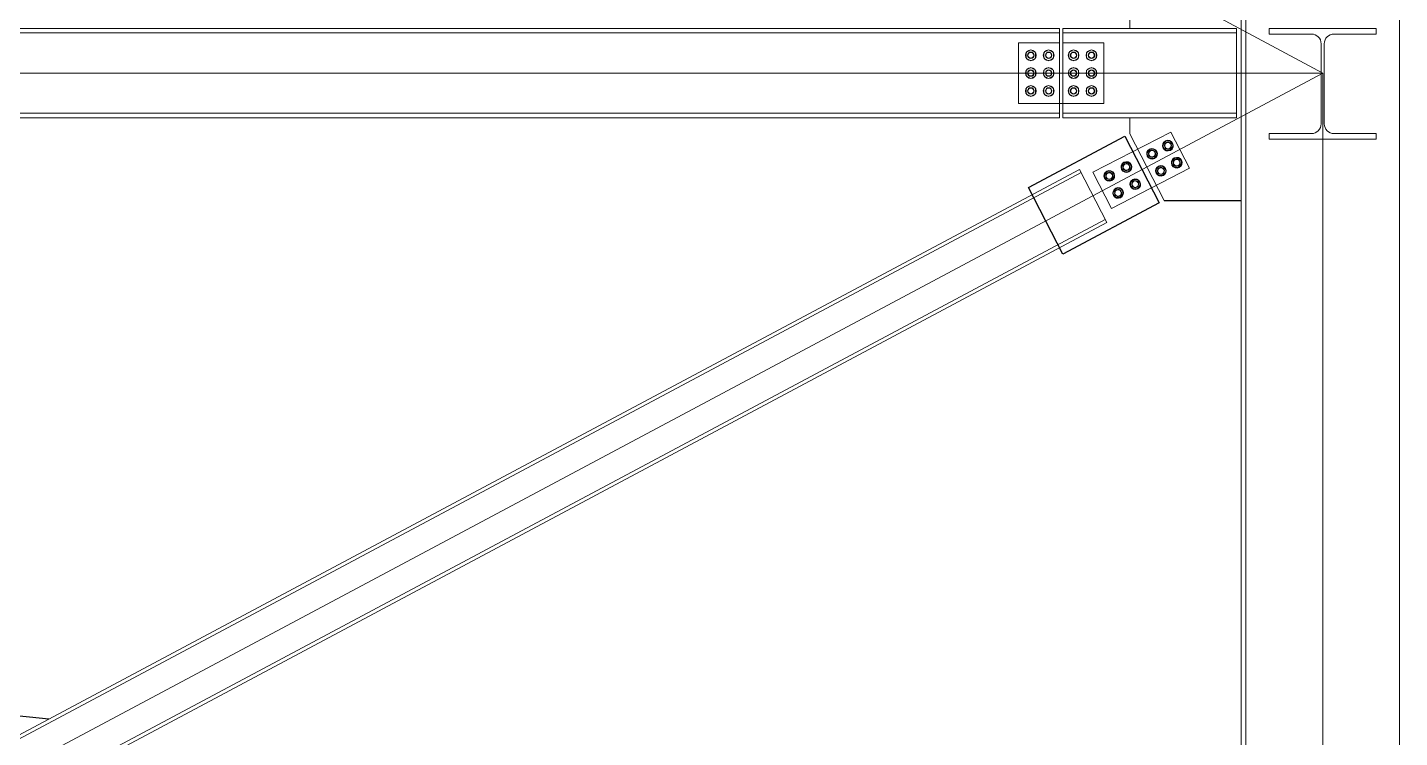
# Model space of a CAD drawing. Header units: millimetres. Extents: x -6949 to 83354, y -55091 to 16861.
# Drawn here: x 18868 to 22716, y -29897 to -27905 of the extents above; entities that cross this region are included whole.
import ezdxf

# ---------------------------------------------------------------- set-up
doc = ezdxf.new("R2010")
doc.units = ezdxf.units.MM
doc.layers.add('A-DETL', color=7, linetype='Continuous', lineweight=18, true_color=0x00a600)
for name, color, linetype, lineweight in [('S-BEAM', 7, 'Continuous', 18), ('S-COLS', 7, 'Continuous', 18), ('S-FSTN', 7, 'Continuous', 18)]:
    doc.layers.add(name, color=color, linetype=linetype, lineweight=lineweight)

# ---------------------------------------------------------------- blocks, each defined once
blk = doc.blocks.new('h-wide flange beams - HE320A-420337-Est')
at = {"layer": 'S-BEAM'}
for p, q in [((7350.00024, 3984.5), (7350.00024, 4000)), ((7350.00024, 4000), (7650.00024, 4000)), ((7650.00024, 4000), (7350.00024, 4000)), ((7350.00024, 4000), (7350.00024, 3984.5)), ((7350.00024, 4000), (7350.00024, 4000)), ((7468.50024, 3984.5), (7350.00024, 3984.5)), ((7350.00024, 3984.5), (7468.50024, 3984.5)), ((7350.00024, 3984.5), (7350.00024, 3984.5)), ((7650.00024, 3984.5), (7531.50024, 3984.5)), ((7531.50024, 3984.5), (7650.00024, 3984.5)), ((7650.00024, 4000), (7650.00024, 3984.5)), ((7650.00024, 3984.5), (7650.00024, 4000)), ((7650.00024, 4000), (7650.00024, 4000)), ((7650.00024, 3984.5), (7650.00024, 3984.5)), ((7495.50024, 3732.5), (7495.50024, 3957.5)), ((7495.50024, 3957.5), (7495.50024, 3732.5)), ((7504.50024, 3957.5), (7504.50024, 3732.5)), ((7504.50024, 3732.5), (7504.50024, 3957.5)), ((7350.00024, 3705.5), (7468.50024, 3705.5)), ((7350.00024, 3690), (7350.00024, 3705.5)), ((7350.00024, 3705.5), (7350.00024, 3690)), ((7468.50024, 3705.5), (7350.00024, 3705.5)), ((7350.00024, 3705.5), (7350.00024, 3705.5)), ((7531.50024, 3705.5), (7650.00024, 3705.5)), ((7650.00024, 3705.5), (7531.50024, 3705.5)), ((7650.00024, 3705.5), (7650.00024, 3690)), ((7650.00024, 3690), (7650.00024, 3705.5)), ((7650.00024, 3705.5), (7650.00024, 3705.5)), ((7650.00024, 3690), (7350.00024, 3690)), ((7350.00024, 3690), (7650.00024, 3690)), ((7350.00024, 3690), (7350.00024, 3690)), ((7650.00024, 3690), (7650.00024, 3690))]:
    blk.add_line(p, q, dxfattribs=at)
for centre, start, end in [((7468.50024, 3957.5), 0, 90), ((7468.50024, 3957.5), 0, 90), ((7531.50024, 3957.5), 90, 180), ((7531.50024, 3957.5), 90, 180), ((7468.50024, 3732.5), 270, 360), ((7468.50024, 3732.5), 270, 0), ((7531.50024, 3732.5), 180, 270), ((7531.50024, 3732.5), 180, 270)]:
    blk.add_arc(centre, 27, start, end, dxfattribs=at)
blk = doc.blocks.new('h-wide flange beams - HE320A-552741-Est')
at = {"layer": 'S-BEAM'}
for p, q in [((37350.0012, 7984.500256), (37350.0012, 8000.000256)), ((37350.0012, 8000.000256), (37650.0012, 8000.000256)), ((37650.0012, 8000.000256), (37350.0012, 8000.000256)), ((37350.0012, 8000.000256), (37350.0012, 7984.500256)), ((37350.0012, 8000.000256), (37350.0012, 8000.000256)), ((37468.5012, 7984.500256), (37350.0012, 7984.500256)), ((37350.0012, 7984.500256), (37468.5012, 7984.500256)), ((37350.0012, 7984.500256), (37350.0012, 7984.500256)), ((37650.0012, 7984.500256), (37531.5012, 7984.500256)), ((37531.5012, 7984.500256), (37650.0012, 7984.500256)), ((37650.0012, 8000.000256), (37650.0012, 7984.500256)), ((37650.0012, 7984.500256), (37650.0012, 8000.000256)), ((37650.0012, 8000.000256), (37650.0012, 8000.000256)), ((37650.0012, 7984.500256), (37650.0012, 7984.500256)), ((37495.5012, 7732.500256), (37495.5012, 7957.500256)), ((37495.5012, 7957.500256), (37495.5012, 7732.500256)), ((37504.5012, 7957.500256), (37504.5012, 7732.500256)), ((37504.5012, 7732.500256), (37504.5012, 7957.500256)), ((37350.0012, 7705.500256), (37468.5012, 7705.500256)), ((37350.0012, 7690.000256), (37350.0012, 7705.500256)), ((37350.0012, 7705.500256), (37350.0012, 7690.000256)), ((37468.5012, 7705.500256), (37350.0012, 7705.500256)), ((37350.0012, 7705.500256), (37350.0012, 7705.500256)), ((37531.5012, 7705.500256), (37650.0012, 7705.500256)), ((37650.0012, 7705.500256), (37531.5012, 7705.500256)), ((37650.0012, 7705.500256), (37650.0012, 7690.000256)), ((37650.0012, 7690.000256), (37650.0012, 7705.500256)), ((37650.0012, 7705.500256), (37650.0012, 7705.500256)), ((37650.0012, 7690.000256), (37350.0012, 7690.000256)), ((37350.0012, 7690.000256), (37650.0012, 7690.000256)), ((37350.0012, 7690.000256), (37350.0012, 7690.000256)), ((37650.0012, 7690.000256), (37650.0012, 7690.000256))]:
    blk.add_line(p, q, dxfattribs=at)
for centre, start, end in [((37468.5012, 7957.500256), 0, 90), ((37468.5012, 7957.500256), 0, 90), ((37531.5012, 7957.500256), 90, 180), ((37531.5012, 7957.500256), 90, 180), ((37468.5012, 7732.500256), 270, 0), ((37468.5012, 7732.500256), 270, 0), ((37531.5012, 7732.500256), 180, 270), ((37531.5012, 7732.500256), 180, 270)]:
    blk.add_arc(centre, 27, start, end, dxfattribs=at)

msp = doc.modelspace()

# ---------------------------------------------------------------- linework, layer by layer
msp.add_lwpolyline([(21771.6, -28540.8), (21675.2, -28354.2), (21945.3, -28210.2), (22041.6, -28396.8)], close=True)
for points in [[(22055.4, -28390.7), (22271.5, -28390.7)], [(18928.2, -29844.9), (18928.2, -29844.9), (18537.4, -29805.3)]]:
    msp.add_lwpolyline(points)
at = {"layer": 'A-DETL'}
for p, q in [((17466.5, -25328.7), (22500, -28033.4)), ((15000, -32033.4), (22500, -28033.4)), ((15000, -28033.4), (22500, -28033.4)), ((22499.5, -28033.4), (15000.5, -28033.4)), ((22500, -28033.4), (22500, -32033.4))]:
    msp.add_line(p, q, dxfattribs=at)
at = {"layer": 'S-BEAM'}
for p, q in [((21761.5, -27908.4), (15738.5, -27908.4)), ((21761.5, -27908.4), (15738.5, -27908.4)), ((21761.5, -27908.4), (15738.5, -27908.4)), ((21761.5, -27908.4), (15738.5, -27908.4)), ((21761.5, -27920.9), (15738.5, -27920.9)), ((21761.5, -27920.9), (15738.5, -27920.9)), ((21761.5, -27920.9), (15738.5, -27920.9)), ((21761.5, -27920.9), (15738.5, -27920.9)), ((21761.5, -27920.9), (15738.5, -27920.9)), ((21761.5, -27920.9), (15738.5, -27920.9)), ((21761.5, -27908.4), (21761.5, -28158.4)), ((21771.5, -28158.4), (21771.5, -27908.4)), ((22258.5, -27908.4), (21771.5, -27908.4)), ((22258.5, -27908.4), (21771.5, -27908.4)), ((22258.5, -27908.4), (21771.5, -27908.4)), ((22258.5, -27908.4), (21771.5, -27908.4)), ((22258.5, -27920.9), (21771.5, -27920.9)), ((22258.5, -27920.9), (21771.5, -27920.9)), ((22258.5, -27920.9), (21771.5, -27920.9)), ((22258.5, -27920.9), (21771.5, -27920.9)), ((22258.5, -27920.9), (21771.5, -27920.9)), ((22258.5, -27920.9), (21771.5, -27920.9)), ((22258.5, -27920.9), (22258.5, -27908.4)), ((22258.5, -27908.4), (22258.5, -27908.4)), ((22258.5, -27908.4), (22258.5, -27920.9)), ((22258.5, -27920.9), (22258.5, -27908.4)), ((22258.5, -27908.4), (22258.5, -27908.4)), ((22258.5, -27908.4), (22258.5, -27920.9)), ((22258.5, -27944.9), (22258.5, -27920.9)), ((22258.5, -27920.9), (22258.5, -27920.9)), ((22258.5, -27920.9), (22258.5, -27920.9)), ((22258.5, -27920.9), (22258.5, -27944.9)), ((22258.5, -27944.9), (22258.5, -27920.9)), ((22258.5, -27920.9), (22258.5, -27920.9)), ((22258.5, -27920.9), (22258.5, -27920.9)), ((22258.5, -27920.9), (22258.5, -27944.9)), ((22258.5, -28121.9), (22258.5, -27944.9)), ((22258.5, -27944.9), (22258.5, -28121.9)), ((22258.5, -28121.9), (22258.5, -27944.9)), ((22258.5, -27944.9), (22258.5, -28121.9)), ((22258.5, -28145.9), (22258.5, -28121.9)), ((22258.5, -28121.9), (22258.5, -28145.9)), ((22258.5, -28145.9), (22258.5, -28121.9)), ((22258.5, -28121.9), (22258.5, -28145.9)), ((22500, -28145.9), (22500, -28121.9)), ((22500, -28121.9), (22500, -28145.9)), ((22500, -28145.9), (22500, -28121.9)), ((22500, -28121.9), (22500, -28145.9)), ((21761.5, -28145.9), (15738.5, -28145.9)), ((21761.5, -28145.9), (15738.5, -28145.9)), ((15738.5, -28145.9), (21761.5, -28145.9)), ((15738.5, -28145.9), (21761.5, -28145.9)), ((15738.5, -28145.9), (21761.5, -28145.9)), ((15738.5, -28145.9), (21761.5, -28145.9)), ((21761.5, -28158.4), (15738.5, -28158.4)), ((21761.5, -28158.4), (15738.5, -28158.4)), ((21761.5, -28158.4), (15738.5, -28158.4)), ((21761.5, -28158.4), (15738.5, -28158.4)), ((22258.5, -28145.9), (21771.5, -28145.9)), ((22258.5, -28145.9), (21771.5, -28145.9)), ((21771.5, -28145.9), (22258.5, -28145.9)), ((21771.5, -28145.9), (22258.5, -28145.9)), ((21771.5, -28145.9), (22258.5, -28145.9)), ((21771.5, -28145.9), (22258.5, -28145.9)), ((22258.5, -28158.4), (21771.5, -28158.4)), ((22258.5, -28158.4), (21771.5, -28158.4)), ((22258.5, -28158.4), (21771.5, -28158.4)), ((22258.5, -28158.4), (21771.5, -28158.4)), ((22258.5, -28145.9), (22258.5, -28158.4)), ((22258.5, -28158.4), (22258.5, -28145.9)), ((22258.5, -28145.9), (22258.5, -28145.9)), ((22258.5, -28145.9), (22258.5, -28145.9)), ((22258.5, -28145.9), (22258.5, -28158.4)), ((22258.5, -28158.4), (22258.5, -28145.9)), ((22258.5, -28145.9), (22258.5, -28145.9)), ((22258.5, -28145.9), (22258.5, -28145.9)), ((22258.5, -28158.4), (22258.5, -28158.4)), ((22258.5, -28158.4), (22258.5, -28158.4)), ((22500, -28145.9), (22500, -28158.4)), ((22500, -28145.9), (22500, -28158.4)), ((21818, -28303.7), (15606.4, -31616.6)), ((21822.5, -28312.6), (15611, -31625.4)), ((21895, -28452.7), (21818, -28303.7)), ((15678.7, -31756.7), (21890.3, -28443.8)), ((15683.4, -31765.5), (21895, -28452.7))]:
    msp.add_line(p, q, dxfattribs=at)
for centre, start, end in [((21681.5, -27983.4), 0, 180), ((21681.5, -27983.4), 180, 0), ((21731.5, -27983.4), 0, 180), ((21731.5, -27983.4), 180, 0), ((21801.5, -27983.4), 0, 180), ((21801.5, -27983.4), 180, 0), ((21851.5, -27983.4), 0, 180), ((21851.5, -27983.4), 180, 0), ((21681.5, -28033.4), 0, 180), ((21681.5, -28033.4), 180, 0), ((21731.5, -28033.4), 0, 180), ((21731.5, -28033.4), 180, 0), ((21801.5, -28033.4), 0, 180), ((21801.5, -28033.4), 180, 0), ((21851.5, -28033.4), 0, 180), ((21851.5, -28033.4), 180, 0), ((21681.5, -28083.4), 0, 180), ((21681.5, -28083.4), 180, 0), ((21731.5, -28083.4), 0, 180), ((21731.5, -28083.4), 180, 0), ((21801.5, -28083.4), 0, 180), ((21801.5, -28083.4), 180, 0), ((21851.5, -28083.4), 0, 180), ((21851.5, -28083.4), 180, 0)]:
    msp.add_arc(centre, 9, start, end, dxfattribs=at)
at = {"layer": 'S-COLS'}
for p, q in [((22271.5, -23908.4), (22271.5, -35888.4)), ((22284.5, -23908.4), (22284.5, -35888.4)), ((22715.5, -35888.4), (22715.5, -23908.4))]:
    msp.add_line(p, q, dxfattribs=at)
at = {"layer": 'S-FSTN'}
for p, q in [((21959, -27867.4), (21959, -27908.4)), ((21977.6, -27908.4), (21947.6, -27908.4)), ((21646.5, -27948.4), (21646.5, -28118.4)), ((21646.5, -27948.4), (21646.5, -28118.4)), ((21761.5, -27948.4), (21646.5, -27948.4)), ((21761.5, -27948.4), (21646.5, -27948.4)), ((21681.5, -27967.8), (21668, -27975.6)), ((21681.5, -27967.8), (21668, -27975.6)), ((21695, -27975.6), (21681.5, -27967.8)), ((21695, -27975.6), (21681.5, -27967.8)), ((21731.5, -27967.8), (21718, -27975.6)), ((21731.5, -27967.8), (21718, -27975.6)), ((21745, -27975.6), (21731.5, -27967.8)), ((21745, -27975.6), (21731.5, -27967.8)), ((21886.5, -27948.4), (21771.5, -27948.4)), ((21886.5, -27948.4), (21771.5, -27948.4)), ((21801.5, -27967.8), (21788, -27975.6)), ((21801.5, -27967.8), (21788, -27975.6)), ((21815, -27975.6), (21801.5, -27967.8)), ((21815, -27975.6), (21801.5, -27967.8)), ((21851.5, -27967.8), (21838, -27975.6)), ((21851.5, -27967.8), (21838, -27975.6)), ((21865, -27975.6), (21851.5, -27967.8)), ((21865, -27975.6), (21851.5, -27967.8)), ((21886.5, -28118.4), (21886.5, -27948.4)), ((21886.5, -28118.4), (21886.5, -27948.4)), ((21668, -27975.6), (21668, -27991.2)), ((21668, -27975.6), (21668, -27991.2)), ((21668, -27991.2), (21681.5, -27998.9)), ((21668, -27991.2), (21681.5, -27998.9)), ((21681.5, -27998.9), (21695, -27991.2)), ((21681.5, -27998.9), (21695, -27991.2)), ((21695, -27991.2), (21695, -27975.6)), ((21695, -27991.2), (21695, -27975.6)), ((21718, -27975.6), (21718, -27991.2)), ((21718, -27975.6), (21718, -27991.2)), ((21718, -27991.2), (21731.5, -27998.9)), ((21718, -27991.2), (21731.5, -27998.9)), ((21731.5, -27998.9), (21745, -27991.2)), ((21731.5, -27998.9), (21745, -27991.2)), ((21745, -27991.2), (21745, -27975.6)), ((21745, -27991.2), (21745, -27975.6)), ((21788, -27975.6), (21788, -27991.2)), ((21788, -27975.6), (21788, -27991.2)), ((21788, -27991.2), (21801.5, -27998.9)), ((21788, -27991.2), (21801.5, -27998.9)), ((21801.5, -27998.9), (21815, -27991.2)), ((21801.5, -27998.9), (21815, -27991.2)), ((21815, -27991.2), (21815, -27975.6)), ((21815, -27991.2), (21815, -27975.6)), ((21838, -27975.6), (21838, -27991.2)), ((21838, -27975.6), (21838, -27991.2)), ((21838, -27991.2), (21851.5, -27998.9)), ((21838, -27991.2), (21851.5, -27998.9)), ((21851.5, -27998.9), (21865, -27991.2)), ((21851.5, -27998.9), (21865, -27991.2)), ((21865, -27991.2), (21865, -27975.6)), ((21865, -27991.2), (21865, -27975.6)), ((21681.5, -28017.8), (21668, -28025.6)), ((21681.5, -28017.8), (21668, -28025.6)), ((21668, -28025.6), (21668, -28041.2)), ((21668, -28025.6), (21668, -28041.2)), ((21668, -28041.2), (21681.5, -28048.9)), ((21668, -28041.2), (21681.5, -28048.9)), ((21695, -28025.6), (21681.5, -28017.8)), ((21695, -28025.6), (21681.5, -28017.8)), ((21681.5, -28048.9), (21695, -28041.2)), ((21681.5, -28048.9), (21695, -28041.2)), ((21695, -28041.2), (21695, -28025.6)), ((21695, -28041.2), (21695, -28025.6)), ((21731.5, -28017.8), (21718, -28025.6)), ((21731.5, -28017.8), (21718, -28025.6)), ((21718, -28025.6), (21718, -28041.2)), ((21718, -28025.6), (21718, -28041.2)), ((21718, -28041.2), (21731.5, -28048.9)), ((21718, -28041.2), (21731.5, -28048.9)), ((21745, -28025.6), (21731.5, -28017.8)), ((21745, -28025.6), (21731.5, -28017.8)), ((21731.5, -28048.9), (21745, -28041.2)), ((21731.5, -28048.9), (21745, -28041.2)), ((21745, -28041.2), (21745, -28025.6)), ((21745, -28041.2), (21745, -28025.6)), ((21801.5, -28017.8), (21788, -28025.6)), ((21801.5, -28017.8), (21788, -28025.6)), ((21788, -28025.6), (21788, -28041.2)), ((21788, -28025.6), (21788, -28041.2)), ((21788, -28041.2), (21801.5, -28048.9)), ((21788, -28041.2), (21801.5, -28048.9)), ((21815, -28025.6), (21801.5, -28017.8)), ((21815, -28025.6), (21801.5, -28017.8)), ((21801.5, -28048.9), (21815, -28041.2)), ((21801.5, -28048.9), (21815, -28041.2)), ((21815, -28041.2), (21815, -28025.6)), ((21815, -28041.2), (21815, -28025.6)), ((21851.5, -28017.8), (21838, -28025.6)), ((21851.5, -28017.8), (21838, -28025.6)), ((21838, -28025.6), (21838, -28041.2)), ((21838, -28025.6), (21838, -28041.2)), ((21838, -28041.2), (21851.5, -28048.9)), ((21838, -28041.2), (21851.5, -28048.9)), ((21865, -28025.6), (21851.5, -28017.8)), ((21865, -28025.6), (21851.5, -28017.8)), ((21851.5, -28048.9), (21865, -28041.2)), ((21851.5, -28048.9), (21865, -28041.2)), ((21865, -28041.2), (21865, -28025.6)), ((21865, -28041.2), (21865, -28025.6)), ((21681.5, -28067.8), (21668, -28075.6)), ((21681.5, -28067.8), (21668, -28075.6)), ((21668, -28075.6), (21668, -28091.2)), ((21668, -28075.6), (21668, -28091.2)), ((21695, -28075.6), (21681.5, -28067.8)), ((21695, -28075.6), (21681.5, -28067.8)), ((21695, -28091.2), (21695, -28075.6)), ((21695, -28091.2), (21695, -28075.6)), ((21731.5, -28067.8), (21718, -28075.6)), ((21731.5, -28067.8), (21718, -28075.6)), ((21718, -28075.6), (21718, -28091.2)), ((21718, -28075.6), (21718, -28091.2)), ((21745, -28075.6), (21731.5, -28067.8)), ((21745, -28075.6), (21731.5, -28067.8)), ((21745, -28091.2), (21745, -28075.6)), ((21745, -28091.2), (21745, -28075.6)), ((21801.5, -28067.8), (21788, -28075.6)), ((21801.5, -28067.8), (21788, -28075.6)), ((21788, -28075.6), (21788, -28091.2)), ((21788, -28075.6), (21788, -28091.2)), ((21815, -28075.6), (21801.5, -28067.8)), ((21815, -28075.6), (21801.5, -28067.8)), ((21815, -28091.2), (21815, -28075.6)), ((21815, -28091.2), (21815, -28075.6)), ((21851.5, -28067.8), (21838, -28075.6)), ((21851.5, -28067.8), (21838, -28075.6)), ((21838, -28075.6), (21838, -28091.2)), ((21838, -28075.6), (21838, -28091.2)), ((21865, -28075.6), (21851.5, -28067.8)), ((21865, -28075.6), (21851.5, -28067.8)), ((21865, -28091.2), (21865, -28075.6)), ((21865, -28091.2), (21865, -28075.6)), ((21646.5, -28118.4), (21886.5, -28118.4)), ((21646.5, -28118.4), (21886.5, -28118.4)), ((21668, -28091.2), (21681.5, -28098.9)), ((21668, -28091.2), (21681.5, -28098.9)), ((21681.5, -28098.9), (21695, -28091.2)), ((21681.5, -28098.9), (21695, -28091.2)), ((21718, -28091.2), (21731.5, -28098.9)), ((21718, -28091.2), (21731.5, -28098.9)), ((21731.5, -28098.9), (21745, -28091.2)), ((21731.5, -28098.9), (21745, -28091.2)), ((21788, -28091.2), (21801.5, -28098.9)), ((21788, -28091.2), (21801.5, -28098.9)), ((21801.5, -28098.9), (21815, -28091.2)), ((21801.5, -28098.9), (21815, -28091.2)), ((21838, -28091.2), (21851.5, -28098.9)), ((21838, -28091.2), (21851.5, -28098.9)), ((21851.5, -28098.9), (21865, -28091.2)), ((21851.5, -28098.9), (21865, -28091.2)), ((21959, -28204.1), (21959, -28158.4)), ((21855.8, -28311.5), (22074.3, -28198.6)), ((21855.8, -28311.5), (22074.3, -28198.6)), ((22074.3, -28198.6), (22126.6, -28299.9)), ((22074.3, -28198.6), (22126.6, -28299.9)), ((22055.4, -28390.7), (21959, -28204.1)), ((22014.1, -28230.7), (22014.1, -28230.7)), ((22014.1, -28230.7), (22014.1, -28230.7)), ((22051.1, -28236), (22059.1, -28223.6)), ((22057.9, -28249.2), (22051.1, -28236)), ((22051.1, -28236), (22051.1, -28236)), ((22059.1, -28223.6), (22073.8, -28224.3)), ((22059.1, -28223.6), (22059.1, -28223.6)), ((22080.6, -28237.4), (22072.7, -28249.9)), ((22073.8, -28224.3), (22080.6, -28237.4)), ((22073.8, -28224.3), (22073.8, -28224.3)), ((22080.6, -28237.4), (22080.6, -28237.4)), ((22006.7, -28259), (22014.7, -28246.5)), ((22013.5, -28272.1), (22006.7, -28259)), ((22006.7, -28259), (22006.7, -28259)), ((22028.2, -28272.8), (22013.5, -28272.1)), ((22013.5, -28272.1), (22013.5, -28272.1)), ((22014.7, -28246.5), (22029.4, -28247.2)), ((22014.7, -28246.5), (22014.7, -28246.5)), ((22036.2, -28260.4), (22028.2, -28272.8)), ((22028.2, -28272.8), (22028.2, -28272.8)), ((22029.4, -28247.2), (22036.2, -28260.4)), ((22029.4, -28247.2), (22029.4, -28247.2)), ((22036.2, -28260.4), (22036.2, -28260.4)), ((22072.7, -28249.9), (22057.9, -28249.2)), ((22057.9, -28249.2), (22057.9, -28249.2)), ((22072.7, -28249.9), (22072.7, -28249.9)), ((22075.9, -28284), (22083.9, -28271.6)), ((22083.9, -28271.6), (22098.6, -28272.3)), ((22083.9, -28271.6), (22083.9, -28271.6)), ((22098.6, -28272.3), (22105.4, -28285.4)), ((22098.6, -28272.3), (22098.6, -28272.3)), ((21908.1, -28412.8), (21855.8, -28311.5)), ((21855.8, -28311.5), (21855.8, -28311.5)), ((21908.1, -28412.8), (21855.8, -28311.5)), ((21855.8, -28311.5), (21855.8, -28311.5)), ((21886.7, -28321), (21894.7, -28308.5)), ((21894.7, -28308.5), (21909.5, -28309.2)), ((21894.7, -28308.5), (21894.7, -28308.5)), ((22126.6, -28299.9), (21908.1, -28412.8)), ((22126.6, -28299.9), (21908.1, -28412.8)), ((21909.5, -28309.2), (21916.3, -28322.3)), ((21909.5, -28309.2), (21909.5, -28309.2)), ((21934.7, -28296.2), (21942.7, -28283.7)), ((21941.5, -28309.3), (21934.7, -28296.2)), ((21934.7, -28296.2), (21934.7, -28296.2)), ((21956.3, -28310), (21941.5, -28309.3)), ((21941.5, -28309.3), (21941.5, -28309.3)), ((21942.7, -28283.7), (21957.5, -28284.4)), ((21942.7, -28283.7), (21942.7, -28283.7)), ((21964.2, -28297.5), (21956.3, -28310)), ((21956.3, -28310), (21956.3, -28310)), ((21957.5, -28284.4), (21964.2, -28297.5)), ((21957.5, -28284.4), (21957.5, -28284.4)), ((21964.2, -28297.5), (21964.2, -28297.5)), ((22031.5, -28307), (22039.5, -28294.5)), ((22038.3, -28320.1), (22031.5, -28307)), ((22031.5, -28307), (22031.5, -28307)), ((22039.5, -28294.5), (22054.2, -28295.2)), ((22039.5, -28294.5), (22039.5, -28294.5)), ((22061, -28308.3), (22053, -28320.8)), ((22054.2, -28295.2), (22061, -28308.3)), ((22054.2, -28295.2), (22054.2, -28295.2)), ((22061, -28308.3), (22061, -28308.3)), ((22082.7, -28297.1), (22075.9, -28284)), ((22075.9, -28284), (22075.9, -28284)), ((22097.4, -28297.8), (22082.7, -28297.1)), ((22082.7, -28297.1), (22082.7, -28297.1)), ((22105.4, -28285.4), (22097.4, -28297.8)), ((22097.4, -28297.8), (22097.4, -28297.8)), ((22105.4, -28285.4), (22105.4, -28285.4)), ((21893.5, -28334.1), (21886.7, -28321)), ((21886.7, -28321), (21886.7, -28321)), ((21908.3, -28334.8), (21893.5, -28334.1)), ((21893.5, -28334.1), (21893.5, -28334.1)), ((21916.3, -28322.3), (21908.3, -28334.8)), ((21908.3, -28334.8), (21908.3, -28334.8)), ((21911.5, -28368.9), (21919.5, -28356.5)), ((21916.3, -28322.3), (21916.3, -28322.3)), ((21919.5, -28356.5), (21934.3, -28357.2)), ((21919.5, -28356.5), (21919.5, -28356.5)), ((21934.3, -28357.2), (21941.1, -28370.3)), ((21934.3, -28357.2), (21934.3, -28357.2)), ((21959.5, -28344.1), (21967.5, -28331.7)), ((21966.3, -28357.3), (21959.5, -28344.1)), ((21959.5, -28344.1), (21959.5, -28344.1)), ((21981.1, -28358), (21966.3, -28357.3)), ((21966.3, -28357.3), (21966.3, -28357.3)), ((21967.5, -28331.7), (21982.3, -28332.4)), ((21967.5, -28331.7), (21967.5, -28331.7)), ((21989, -28345.5), (21981.1, -28358)), ((21982.3, -28332.4), (21989, -28345.5)), ((21982.3, -28332.4), (21982.3, -28332.4)), ((21989, -28345.5), (21989, -28345.5)), ((22053, -28320.8), (22038.3, -28320.1)), ((22038.3, -28320.1), (22038.3, -28320.1)), ((22053, -28320.8), (22053, -28320.8)), ((21918.3, -28382.1), (21911.5, -28368.9)), ((21911.5, -28368.9), (21911.5, -28368.9)), ((21933.1, -28382.7), (21918.3, -28382.1)), ((21918.3, -28382.1), (21918.3, -28382.1)), ((21941.1, -28370.3), (21933.1, -28382.7)), ((21933.1, -28382.7), (21933.1, -28382.7)), ((21941.1, -28370.3), (21941.1, -28370.3)), ((21981.1, -28358), (21981.1, -28358)), ((21908.1, -28412.8), (21908.1, -28412.8)), ((21908.1, -28412.8), (21908.1, -28412.8))]:
    msp.add_line(p, q, dxfattribs=at)
for centre, radius, start, end in [((21681.5, -27983.4), 15, 0, 180), ((21681.5, -27983.4), 15, 0, 180), ((21731.5, -27983.4), 15, 0, 180), ((21731.5, -27983.4), 15, 0, 180), ((21801.5, -27983.4), 15, 0, 180), ((21801.5, -27983.4), 15, 0, 180), ((21851.5, -27983.4), 15, 0, 180), ((21851.5, -27983.4), 15, 0, 180), ((21681.5, -27983.4), 15, 180, 0), ((21681.5, -27983.4), 15, 180, 0), ((21681.5, -27983.4), 9, 0, 180), ((21681.5, -27983.4), 9, 0, 180), ((21681.5, -27983.4), 9, 180, 0), ((21681.5, -27983.4), 9, 180, 0), ((21681.5, -27983.4), 8, 0, 180), ((21681.5, -27983.4), 8, 0, 180), ((21681.5, -27983.4), 8, 180, 0), ((21681.5, -27983.4), 8, 180, 0), ((21731.5, -27983.4), 15, 180, 0), ((21731.5, -27983.4), 15, 180, 0), ((21731.5, -27983.4), 9, 0, 180), ((21731.5, -27983.4), 9, 0, 180), ((21731.5, -27983.4), 9, 180, 0), ((21731.5, -27983.4), 9, 180, 0), ((21731.5, -27983.4), 8, 0, 180), ((21731.5, -27983.4), 8, 0, 180), ((21731.5, -27983.4), 8, 180, 0), ((21731.5, -27983.4), 8, 180, 0), ((21801.5, -27983.4), 15, 180, 0), ((21801.5, -27983.4), 15, 180, 0), ((21801.5, -27983.4), 9, 0, 180), ((21801.5, -27983.4), 9, 0, 180), ((21801.5, -27983.4), 9, 180, 0), ((21801.5, -27983.4), 9, 180, 0), ((21801.5, -27983.4), 8, 0, 180), ((21801.5, -27983.4), 8, 0, 180), ((21801.5, -27983.4), 8, 180, 0), ((21801.5, -27983.4), 8, 180, 0), ((21851.5, -27983.4), 15, 180, 0), ((21851.5, -27983.4), 15, 180, 0), ((21851.5, -27983.4), 9, 0, 180), ((21851.5, -27983.4), 9, 0, 180), ((21851.5, -27983.4), 9, 180, 0), ((21851.5, -27983.4), 9, 180, 0), ((21851.5, -27983.4), 8, 0, 180), ((21851.5, -27983.4), 8, 0, 180), ((21851.5, -27983.4), 8, 180, 0), ((21851.5, -27983.4), 8, 180, 0), ((21681.5, -28033.4), 15, 0, 180), ((21681.5, -28033.4), 15, 0, 180), ((21681.5, -28033.4), 15, 180, 0), ((21681.5, -28033.4), 15, 180, 0), ((21681.5, -28033.4), 9, 0, 180), ((21681.5, -28033.4), 9, 0, 180), ((21681.5, -28033.4), 9, 180, 0), ((21681.5, -28033.4), 9, 180, 0), ((21681.5, -28033.4), 8, 0, 180), ((21681.5, -28033.4), 8, 0, 180), ((21681.5, -28033.4), 8, 180, 0), ((21681.5, -28033.4), 8, 180, 0), ((21731.5, -28033.4), 15, 0, 180), ((21731.5, -28033.4), 15, 0, 180), ((21731.5, -28033.4), 15, 180, 0), ((21731.5, -28033.4), 15, 180, 0), ((21731.5, -28033.4), 9, 0, 180), ((21731.5, -28033.4), 9, 0, 180), ((21731.5, -28033.4), 9, 180, 0), ((21731.5, -28033.4), 9, 180, 0), ((21731.5, -28033.4), 8, 0, 180), ((21731.5, -28033.4), 8, 0, 180), ((21731.5, -28033.4), 8, 180, 0), ((21731.5, -28033.4), 8, 180, 0), ((21801.5, -28033.4), 15, 0, 180), ((21801.5, -28033.4), 15, 0, 180), ((21801.5, -28033.4), 15, 180, 0), ((21801.5, -28033.4), 15, 180, 0), ((21801.5, -28033.4), 9, 0, 180), ((21801.5, -28033.4), 9, 0, 180), ((21801.5, -28033.4), 9, 180, 0), ((21801.5, -28033.4), 9, 180, 0), ((21801.5, -28033.4), 8, 0, 180), ((21801.5, -28033.4), 8, 0, 180), ((21801.5, -28033.4), 8, 180, 0), ((21801.5, -28033.4), 8, 180, 0), ((21851.5, -28033.4), 15, 0, 180), ((21851.5, -28033.4), 15, 0, 180), ((21851.5, -28033.4), 15, 180, 0), ((21851.5, -28033.4), 15, 180, 0), ((21851.5, -28033.4), 9, 0, 180), ((21851.5, -28033.4), 9, 0, 180), ((21851.5, -28033.4), 9, 180, 0), ((21851.5, -28033.4), 9, 180, 0), ((21851.5, -28033.4), 8, 0, 180), ((21851.5, -28033.4), 8, 0, 180), ((21851.5, -28033.4), 8, 180, 0), ((21851.5, -28033.4), 8, 180, 0), ((21681.5, -28083.4), 15, 0, 180), ((21681.5, -28083.4), 15, 0, 180), ((21681.5, -28083.4), 15, 180, 0), ((21681.5, -28083.4), 15, 180, 0), ((21681.5, -28083.4), 9, 0, 180), ((21681.5, -28083.4), 9, 0, 180), ((21681.5, -28083.4), 9, 180, 0), ((21681.5, -28083.4), 9, 180, 0), ((21681.5, -28083.4), 8, 0, 180), ((21681.5, -28083.4), 8, 0, 180), ((21681.5, -28083.4), 8, 180, 0), ((21681.5, -28083.4), 8, 180, 0), ((21731.5, -28083.4), 15, 0, 180), ((21731.5, -28083.4), 15, 0, 180), ((21731.5, -28083.4), 15, 180, 0), ((21731.5, -28083.4), 15, 180, 0), ((21731.5, -28083.4), 9, 0, 180), ((21731.5, -28083.4), 9, 0, 180), ((21731.5, -28083.4), 9, 180, 0), ((21731.5, -28083.4), 9, 180, 0), ((21731.5, -28083.4), 8, 0, 180), ((21731.5, -28083.4), 8, 0, 180), ((21731.5, -28083.4), 8, 180, 0), ((21731.5, -28083.4), 8, 180, 0), ((21801.5, -28083.4), 15, 0, 180), ((21801.5, -28083.4), 15, 0, 180), ((21801.5, -28083.4), 15, 180, 0), ((21801.5, -28083.4), 15, 180, 0), ((21801.5, -28083.4), 9, 0, 180), ((21801.5, -28083.4), 9, 0, 180), ((21801.5, -28083.4), 9, 180, 0), ((21801.5, -28083.4), 9, 180, 0), ((21801.5, -28083.4), 8, 0, 180), ((21801.5, -28083.4), 8, 0, 180), ((21801.5, -28083.4), 8, 180, 0), ((21801.5, -28083.4), 8, 180, 0), ((21851.5, -28083.4), 15, 0, 180), ((21851.5, -28083.4), 15, 0, 180), ((21851.5, -28083.4), 15, 180, 0), ((21851.5, -28083.4), 15, 180, 0), ((21851.5, -28083.4), 9, 0, 180), ((21851.5, -28083.4), 9, 0, 180), ((21851.5, -28083.4), 9, 180, 0), ((21851.5, -28083.4), 9, 180, 0), ((21851.5, -28083.4), 8, 0, 180), ((21851.5, -28083.4), 8, 0, 180), ((21851.5, -28083.4), 8, 180, 0), ((21851.5, -28083.4), 8, 180, 0), ((22065.9, -28236.7), 15, 27.3239, 207.3239), ((22065.9, -28236.7), 13.5, 27.3239, 207.3239), ((22065.9, -28236.7), 15, 207.3239, 27.3239), ((22065.9, -28236.7), 13.5, 207.3239, 27.3239), ((22065.9, -28236.7), 10, 27.3239, 207.3239), ((22065.9, -28236.7), 10, 27.3239, 207.3239), ((22065.9, -28236.7), 10, 27.3239, 207.3239), ((22065.9, -28236.7), 9, 27.3239, 207.3239), ((22065.9, -28236.7), 9, 27.3239, 207.3239), ((22065.9, -28236.7), 10, 207.3239, 27.3239), ((22065.9, -28236.7), 10, 207.3239, 27.3239), ((22065.9, -28236.7), 10, 207.3239, 27.3239), ((22065.9, -28236.7), 9, 207.3239, 27.3239), ((22065.9, -28236.7), 9, 207.3239, 27.3239), ((22021.4, -28259.7), 15, 27.3239, 207.3239), ((22021.4, -28259.7), 13.5, 27.3239, 207.3239), ((22021.4, -28259.7), 15, 207.3239, 27.3239), ((22021.4, -28259.7), 13.5, 207.3239, 27.3239), ((22021.4, -28259.7), 10, 27.3239, 207.3239), ((22021.4, -28259.7), 10, 27.3239, 207.3239), ((22021.4, -28259.7), 10, 27.3239, 207.3239), ((22021.4, -28259.7), 9, 27.3239, 207.3239), ((22021.4, -28259.7), 9, 27.3239, 207.3239), ((22021.4, -28259.7), 10, 207.3239, 27.3239), ((22021.4, -28259.7), 10, 207.3239, 27.3239), ((22021.4, -28259.7), 10, 207.3239, 27.3239), ((22021.4, -28259.7), 9, 207.3239, 27.3239), ((22021.4, -28259.7), 9, 207.3239, 27.3239), ((22090.7, -28284.7), 15, 27.3239, 207.3239), ((22090.7, -28284.7), 13.5, 27.3239, 207.3239), ((22090.7, -28284.7), 15, 207.3239, 27.3239), ((22090.7, -28284.7), 13.5, 207.3239, 27.3239), ((22090.7, -28284.7), 10, 27.3239, 207.3239), ((22090.7, -28284.7), 10, 27.3239, 207.3239), ((22090.7, -28284.7), 10, 27.3239, 207.3239), ((22090.7, -28284.7), 9, 27.3239, 207.3239), ((22090.7, -28284.7), 9, 27.3239, 207.3239), ((22090.7, -28284.7), 10, 207.3239, 27.3239), ((22090.7, -28284.7), 10, 207.3239, 27.3239), ((22090.7, -28284.7), 10, 207.3239, 27.3239), ((21901.5, -28321.6), 15, 27.3239, 207.3239), ((21901.5, -28321.6), 13.5, 27.3239, 207.3239), ((21901.5, -28321.6), 15, 207.3239, 27.3239), ((21901.5, -28321.6), 13.5, 207.3239, 27.3239), ((21901.5, -28321.6), 10, 27.3239, 207.3239), ((21901.5, -28321.6), 10, 27.3239, 207.3239), ((21901.5, -28321.6), 10, 27.3239, 207.3239), ((21901.5, -28321.6), 9, 27.3239, 207.3239), ((21901.5, -28321.6), 9, 27.3239, 207.3239), ((21901.5, -28321.6), 10, 207.3239, 27.3239), ((21901.5, -28321.6), 10, 207.3239, 27.3239), ((21901.5, -28321.6), 10, 207.3239, 27.3239), ((21901.5, -28321.6), 9, 207.3239, 27.3239), ((21901.5, -28321.6), 9, 207.3239, 27.3239), ((21949.5, -28296.9), 15, 27.3239, 207.3239), ((21949.5, -28296.9), 13.5, 27.3239, 207.3239), ((21949.5, -28296.9), 15, 207.3239, 27.3239), ((21949.5, -28296.9), 13.5, 207.3239, 27.3239), ((21949.5, -28296.9), 10, 27.3239, 207.3239), ((21949.5, -28296.9), 10, 27.3239, 207.3239), ((21949.5, -28296.9), 10, 27.3239, 207.3239), ((21949.5, -28296.9), 9, 27.3239, 207.3239), ((21949.5, -28296.9), 9, 27.3239, 207.3239), ((21949.5, -28296.9), 10, 207.3239, 27.3239), ((21949.5, -28296.9), 10, 207.3239, 27.3239), ((21949.5, -28296.9), 10, 207.3239, 27.3239), ((21949.5, -28296.9), 9, 207.3239, 27.3239), ((21949.5, -28296.9), 9, 207.3239, 27.3239), ((22046.2, -28307.6), 15, 27.3239, 207.3239), ((22046.2, -28307.6), 13.5, 27.3239, 207.3239), ((22046.2, -28307.6), 15, 207.3239, 27.3239), ((22046.2, -28307.6), 13.5, 207.3239, 27.3239), ((22046.2, -28307.6), 10, 27.3239, 207.3239), ((22046.2, -28307.6), 10, 27.3239, 207.3239), ((22046.2, -28307.6), 10, 27.3239, 207.3239), ((22046.2, -28307.6), 9, 27.3239, 207.3239), ((22046.2, -28307.6), 9, 27.3239, 207.3239), ((22046.2, -28307.6), 10, 207.3239, 27.3239), ((22046.2, -28307.6), 10, 207.3239, 27.3239), ((22046.2, -28307.6), 10, 207.3239, 27.3239), ((22046.2, -28307.6), 9, 207.3239, 27.3239), ((22046.2, -28307.6), 9, 207.3239, 27.3239), ((22090.7, -28284.7), 9, 207.3239, 27.3239), ((22090.7, -28284.7), 9, 207.3239, 27.3239), ((21926.3, -28369.6), 15, 27.3239, 207.3239), ((21926.3, -28369.6), 13.5, 27.3239, 207.3239), ((21974.3, -28344.8), 15, 27.3239, 207.3239), ((21974.3, -28344.8), 13.5, 27.3239, 207.3239), ((21974.3, -28344.8), 15, 207.3239, 27.3239), ((21974.3, -28344.8), 13.5, 207.3239, 27.3239), ((21974.3, -28344.8), 10, 27.3239, 207.3239), ((21974.3, -28344.8), 10, 27.3239, 207.3239), ((21974.3, -28344.8), 10, 27.3239, 207.3239), ((21974.3, -28344.8), 9, 27.3239, 207.3239), ((21974.3, -28344.8), 9, 27.3239, 207.3239), ((21974.3, -28344.8), 10, 207.3239, 27.3239), ((21974.3, -28344.8), 10, 207.3239, 27.3239), ((21974.3, -28344.8), 10, 207.3239, 27.3239), ((21974.3, -28344.8), 9, 207.3239, 27.3239), ((21974.3, -28344.8), 9, 207.3239, 27.3239), ((21926.3, -28369.6), 15, 207.3239, 27.3239), ((21926.3, -28369.6), 13.5, 207.3239, 27.3239), ((21926.3, -28369.6), 10, 27.3239, 207.3239), ((21926.3, -28369.6), 10, 27.3239, 207.3239), ((21926.3, -28369.6), 10, 27.3239, 207.3239), ((21926.3, -28369.6), 9, 27.3239, 207.3239), ((21926.3, -28369.6), 9, 27.3239, 207.3239), ((21926.3, -28369.6), 10, 207.3239, 27.3239), ((21926.3, -28369.6), 10, 207.3239, 27.3239), ((21926.3, -28369.6), 10, 207.3239, 27.3239), ((21926.3, -28369.6), 9, 207.3239, 27.3239), ((21926.3, -28369.6), 9, 207.3239, 27.3239)]:
    msp.add_arc(centre, radius, start, end, dxfattribs=at)

# ---------------------------------------------------------------- block references
at = {"layer": 'S-BEAM'}
for name, p in [('h-wide flange beams - HE320A-420337-Est', (15000, -31908.4)), ('h-wide flange beams - HE320A-552741-Est', (-15000, -35908.4))]:
    msp.add_blockref(name, p, dxfattribs=at)

doc.saveas('drawing.dxf')
